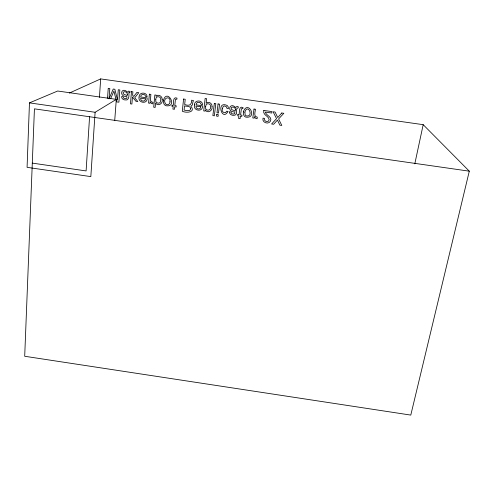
<?xml version="1.0" encoding="UTF-8"?>
<svg xmlns="http://www.w3.org/2000/svg" width="494" height="494" viewBox="0 0 494 494"><rect width="100%" height="100%" fill="white"/><g stroke="black" fill="none" stroke-linecap="round" stroke-linejoin="round"><path stroke-width="0.74" d="M116.312 99.368L57.681 91.013L29.467 102.876L27.077 167.336L90.828 176.611L95.107 112.274L116.312 99.368L114.701 120.709M89.575 116.751L86.104 170.93L32.295 163.113M99.424 97.386L100.683 78.91L423.191 124.673L469.3 171.177L410.786 415.09L24.7 356.267L34.432 108.841L469.3 171.177M107.525 98.257L108.242 88.327L109.804 88.55L109.044 98.491M414.799 163.847L423.191 124.673M109.013 98.862L113.231 89.037L114.855 89.272L117.516 100.072L118.27 89.754L119.826 89.976L118.887 102.196L116.578 101.863L113.916 91.05L110.6 98.775M69.296 93.088L100.683 78.91M29.467 102.876L95.107 112.274M263.802 110.452C262.499 115.096 268.767 115.899 269.181 119.684C268.755 123.049 263.376 121.536 264.525 118.381L263.006 118.165C261.666 122.469 268.384 124.945 270.403 121.24C272.707 116.874 266.075 115.596 265.272 112.107L271.774 113.027L271.984 111.613L263.802 110.452M235.41 109.149L235.249 111.008C233.915 110.008 230.34 110.218 231.359 107.661C232.575 106.278 235.15 107.476 235.41 109.149M139.08 97.065C137.616 103.11 147.928 104.598 147.156 97.898L140.691 96.978C140.389 93.656 145.316 93.496 145.681 96.491L147.138 96.701C146.879 91.742 138.752 91.915 139.08 97.065M229.58 111.885C229.074 115.046 233.538 116.176 235.724 114.781C237.88 113.311 235.187 107.426 238.176 107.896L238.324 106.784L237.311 106.488L236.12 106.883L235.755 107.667C230.056 101.313 226.048 112.076 234.804 111.965L234.829 113.521L233.674 114.071L231.791 113.731L230.97 112.082L229.58 111.885M244.863 112.126L245.148 114.732A2.056 2.038 50.6 0 0 246.364 115.905C254.225 117.152 247.722 102.801 244.863 112.126M163.347 100.492L163.44 102.548L164.132 104.228A3.767 3.606 54 0 0 166.138 105.772C178.322 107.396 167.071 87.716 163.347 100.492M162.217 99.677C163.242 103.623 157.821 106.79 155.561 102.999L155.147 107.408L153.714 107.204L154.844 94.959L156.215 95.151L156.11 96.293C158.432 93.545 162.619 96.521 162.217 99.677M155.783 99.714C154.653 103.505 160.988 104.889 160.674 100.406C162.094 96.176 155.307 95.058 155.783 99.714M190.598 108.371C190.851 111.984 185.985 110.366 184.077 110.063L184.521 105.901C186.3 106.531 190.227 105.685 190.598 108.371M194.445 104.944C192.876 111.045 203.213 112.434 202.565 105.79L196.075 104.864C195.84 101.579 200.774 101.356 201.107 104.382L202.571 104.592C202.361 99.584 194.228 99.85 194.445 104.944M222.3 108.816C220.942 111.749 225.554 114.694 226.635 111.187L228.086 111.391C221.923 122.203 215.903 100.443 227.03 105.432A3.106 3.05 55.2 0 1 228.191 107.037L228.432 108.637L226.981 108.427L226.425 106.76L224.455 105.957A1.865 1.834 55.2 0 0 223.14 106.642L222.3 108.816M212.056 106.451C213.142 110.452 207.56 114.065 205.294 109.94L205.158 111.113L203.713 110.909L205.14 98.485L206.634 98.695L206.109 103.265C208.394 100.819 212.414 103.388 212.056 106.451M205.683 106.401C204.102 111.255 211.531 111.576 210.543 106.636C211.16 102.987 205.393 102.579 205.683 106.401M243.332 111.879L243.351 113.935L243.993 115.608A3.711 3.686 51.1 0 0 245.963 117.152C258.164 118.616 247.778 99.171 243.332 111.879M127.322 94.422L127.224 95.626C125.865 94.62 122.345 94.848 123.234 92.279C124.612 90.711 127.606 92.446 127.322 94.422M128.946 92.829C129.033 95.62 129.292 101.085 124.852 99.93C123.13 99.745 121.394 98.405 121.678 96.515L123.062 96.707L123.945 98.368L125.816 98.701L126.927 98.145L126.828 96.589C118.257 96.775 121.598 85.9 127.569 92.279L128.372 91.137L130.058 91.39L129.965 92.502L129.23 92.378L128.946 92.829M131.472 91.631L130.465 103.845L131.886 104.049L132.472 96.972L135.949 101.295L137.838 101.56L134.751 97.75L138.789 92.674L136.894 92.403L133.763 96.515L132.614 95.188L132.892 91.835L131.472 91.631M149.373 94.181L148.571 103.092L149.978 103.295L150.114 101.758L151.547 103.555L152.837 103.857L152.986 102.283L151.522 101.937L150.466 100.436L150.861 94.391L149.373 94.181M172.097 105.21L171.98 106.426L173.172 106.599L172.919 109.075L174.419 109.285L174.666 106.809L176.074 107.013L176.204 105.796L174.796 105.593L175.382 99.782L175.759 99.201L176.864 99.288L176.988 98.108C172.61 96.145 173.734 103.184 173.295 105.383L172.097 105.21M183.577 99.041L182.292 111.243C186.287 113.212 196.099 112.453 190.838 106.179L192.339 104.987L193.031 101.431L193.642 100.751L191.653 100.189C191.666 105.049 189.344 106.278 184.67 104.524L185.225 99.275L183.577 99.041M214.328 103.419L212.871 115.602L214.359 115.812L215.816 103.629L214.328 103.419M216.786 114.447L216.582 116.133L218.089 116.349L218.299 114.664L216.786 114.447M218.058 103.944L216.983 112.799L218.496 113.015L219.571 104.16L218.058 103.944M237.873 114.583L237.713 115.8L238.911 115.967L238.59 118.437L240.09 118.653L240.417 116.183L241.832 116.386L241.992 115.17L240.578 114.966L241.344 109.168L241.739 108.587L242.85 108.68L243.005 107.494C238.651 105.531 239.584 112.527 239.071 114.75L237.873 114.583M254.009 109.057L252.786 117.949L254.206 118.146L254.416 116.621L255.781 118.412L257.078 118.721L257.3 117.146C253.299 117.103 255.188 111.49 255.503 109.273L254.009 109.057M169.992 101.783C170.078 103.641 168.337 105.364 166.49 104.524A2.087 1.995 53.9 0 1 165.243 103.351C162.291 97.8 170.856 95.101 169.992 101.783M145.526 98.874C145.458 102.394 140.037 101.474 140.629 98.176L145.526 98.874M200.897 106.76C200.774 110.242 195.34 109.39 195.982 106.062L200.897 106.76M281.784 113.009L277.739 117.56L275.096 112.058L273.096 111.774L276.554 118.646L271.595 123.982L273.657 124.272L277.449 120.079L279.845 125.155L281.802 125.439L278.604 118.943L283.84 113.299L281.784 113.009"/></g></svg>
